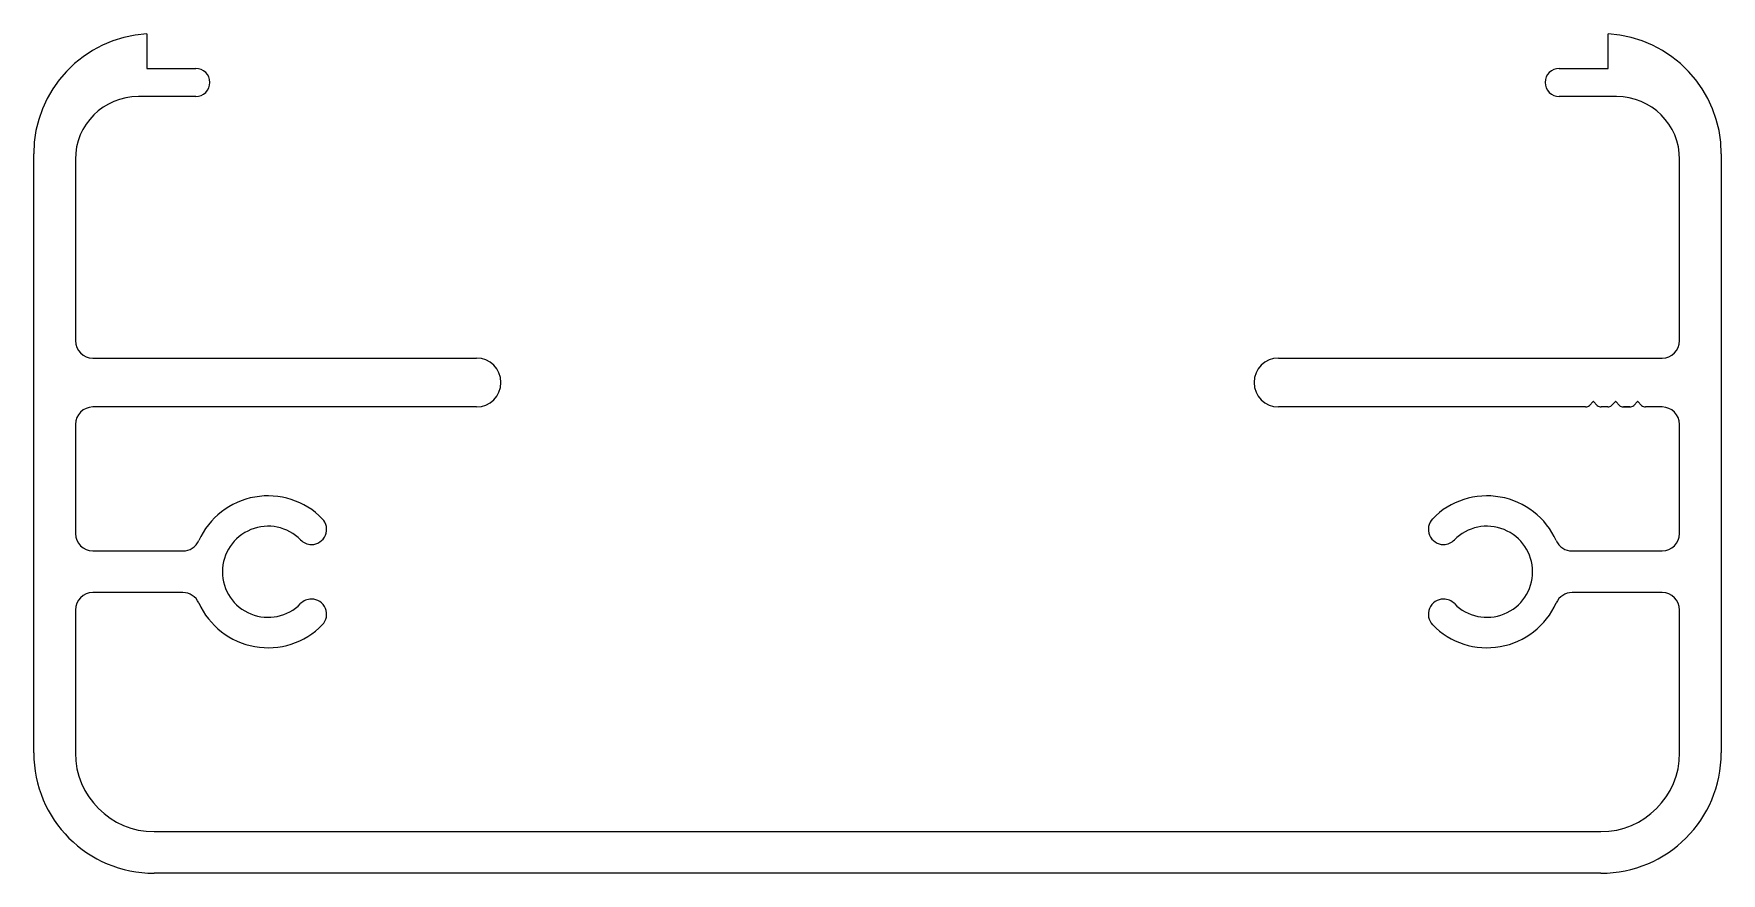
# Model space of a CAD drawing. Extents: x -38 to 38.2, y 0.4 to 38.3.
import ezdxf

# ---------------------------------------------------------------- set-up
doc = ezdxf.new("R2010")
doc.units = 0
doc.layers.get('0').update_dxf_attribs({"linetype": 'CONTINUOUS'})

msp = doc.modelspace()

# ---------------------------------------------------------------- linework, layer by layer
at = {"color": 7}
for p, q in [((-32.911, 38.29), (-32.911, 36.725)), ((33.078, 36.725), (33.078, 38.29)), ((-32.911, 36.725), (-30.701, 36.725)), ((30.869, 36.725), (33.078, 36.725)), ((-30.701, 35.455), (-33.292, 35.455)), ((33.459, 35.455), (30.869, 35.455)), ((-38.016, 5.813), (-38.016, 32.864)), ((38.184, 32.864), (38.184, 5.813)), ((-36.137, 32.61), (-36.137, 24.431)), ((36.304, 24.431), (36.304, 32.61)), ((-35.349, 23.644), (-18.026, 23.644)), ((18.194, 23.644), (35.517, 23.644)), ((-18.026, 21.434), (-35.349, 21.434)), ((32.058, 21.434), (18.194, 21.434)), ((32.058, 21.434), (32.058, 21.434)), ((32.406, 21.679), (32.235, 21.507)), ((32.588, 21.507), (32.417, 21.679)), ((33.058, 21.434), (32.765, 21.434)), ((33.406, 21.679), (33.235, 21.507)), ((33.588, 21.507), (33.417, 21.679)), ((34.058, 21.434), (33.765, 21.434)), ((33.765, 21.434), (34.058, 21.434)), ((34.058, 21.434), (33.765, 21.434)), ((33.765, 21.434), (34.058, 21.434)), ((34.058, 21.434), (33.765, 21.434)), ((34.406, 21.679), (34.235, 21.507)), ((34.588, 21.507), (34.417, 21.679)), ((35.517, 21.434), (34.765, 21.434)), ((34.765, 21.434), (34.765, 21.434)), ((35.517, 21.434), (35.517, 21.434)), ((-36.137, 20.647), (-36.137, 15.719)), ((36.304, 15.719), (36.304, 20.647)), ((-35.349, 14.932), (-31.285, 14.932)), ((-25.476, 15.224), (-25.476, 15.224)), ((25.643, 15.224), (25.643, 15.224)), ((31.453, 14.932), (35.517, 14.932)), ((-31.285, 13.052), (-35.349, 13.052)), ((35.517, 13.052), (31.453, 13.052)), ((-36.137, 12.265), (-36.137, 5.813)), ((25.643, 12.76), (25.643, 12.76)), ((36.304, 5.813), (36.304, 12.265)), ((-32.581, 2.257), (32.748, 2.257)), ((32.748, 0.378), (-32.581, 0.378))]:
    msp.add_line(p, q, dxfattribs=at)
for centre, radius, start, end in [((-32.581, 32.864), 5.436, 93.48273, 180), ((32.748, 32.864), 5.436, 360, 86.51727), ((-30.701, 36.09), 0.635, 270, 90), ((30.869, 36.09), 0.635, 90, 270), ((-33.292, 32.61), 2.845, 90, 180), ((33.459, 32.61), 2.845, 360, 90), ((-35.349, 24.431), 0.787, 180, 270), ((35.517, 24.431), 0.787, 270, 360), ((-18.026, 22.539), 1.105, 270, 90), ((18.194, 22.539), 1.105, 90, 270), ((-35.349, 20.647), 0.787, 90, 180), ((32.058, 21.684), 0.25, 270, 315), ((32.412, 21.673), 0.008, 45, 135), ((32.765, 21.684), 0.25, 225, 270), ((33.058, 21.684), 0.25, 270, 315), ((33.412, 21.673), 0.008, 45, 135), ((33.765, 21.684), 0.25, 225, 270), ((34.058, 21.684), 0.25, 270, 315), ((34.411, 21.673), 0.008, 45, 135), ((34.765, 21.684), 0.25, 225, 270), ((35.517, 20.647), 0.787, 0, 90), ((-27.437, 13.992), 3.429, 44.35276, 155.79502), ((27.605, 13.992), 3.429, 24.20498, 135.64724), ((-27.437, 13.992), 2.057, 44.35276, 315.64724), ((-25.476, 15.91), 0.686, 270, 44.35276), ((25.643, 15.91), 0.686, 135.64724, 270), ((27.605, 13.992), 2.057, 224.35276, 135.64724), ((-35.349, 15.719), 0.787, 180, 270), ((-31.285, 15.722), 0.79, 270, 335.79502), ((-25.476, 15.91), 0.686, 224.35276, 270), ((25.643, 15.91), 0.686, 270, 315.64724), ((31.453, 15.722), 0.79, 204.20498, 270), ((35.517, 15.719), 0.787, 270, 0), ((-35.349, 12.265), 0.787, 90, 180), ((-31.285, 12.262), 0.79, 24.20498, 90), ((31.453, 12.262), 0.79, 90, 155.79502), ((35.517, 12.265), 0.787, 360, 90), ((-27.437, 13.992), 3.429, 204.20498, 315.64724), ((-25.476, 12.074), 0.686, 90, 135.64724), ((-25.476, 12.074), 0.686, 315.64724, 90), ((25.643, 12.074), 0.686, 90, 224.35276), ((27.605, 13.992), 3.429, 224.35276, 335.79502), ((25.643, 12.074), 0.686, 44.35276, 90), ((-32.581, 5.813), 5.436, 180, 270), ((-32.581, 5.813), 3.556, 180, 270), ((32.748, 5.813), 5.436, 270, 360), ((32.748, 5.813), 3.556, 270, 360)]:
    msp.add_arc(centre, radius, start, end, dxfattribs=at)

doc.saveas('drawing.dxf')
